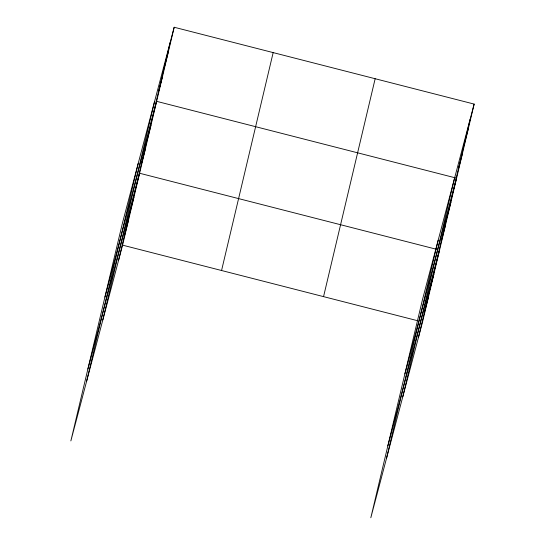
<?xml version="1.0" encoding="UTF-8"?>
<svg xmlns="http://www.w3.org/2000/svg" width="545" height="545" viewBox="0 0 545 545"><rect width="100%" height="100%" fill="white"/><g stroke="black" fill="none" stroke-linecap="round" stroke-linejoin="round"><path stroke-width="0.82" d="M86.601 381.33L138.205 163.425M102.821 319.929L154.426 102.024M118.565 260.34L170.169 42.435M174.182 27.25L122.462 223.014L70.857 440.919L122.577 245.155L174.182 27.25L474.143 104.081L422.538 321.986L370.818 517.75L422.423 299.845L474.143 104.081M221.563 270.511L273.168 52.606M323.553 296.63L375.158 78.725M386.562 458.161L438.166 240.256M402.782 396.76L454.387 178.855M418.533 337.171L470.137 119.266M164.324 67.13L168.33 51.945M158.472 91.826L162.485 76.641M104.913 297.1L156.633 101.336L456.601 178.167L404.881 373.931M146.946 140.487L150.958 125.309M141.271 164.461L145.283 149.275M87.881 369.013L139.609 173.249L436.272 249.235M129.921 212.4L133.927 197.215M124.24 236.367L128.252 221.188M464.286 143.962L468.298 128.777M458.44 168.657L462.446 153.472M446.914 217.319L450.926 202.141M441.239 241.292L445.245 226.107M387.849 445.844L439.57 250.08M429.882 289.231L433.895 274.046M424.208 313.198L428.22 298.02M122.577 245.155L417.593 320.719"/></g></svg>
